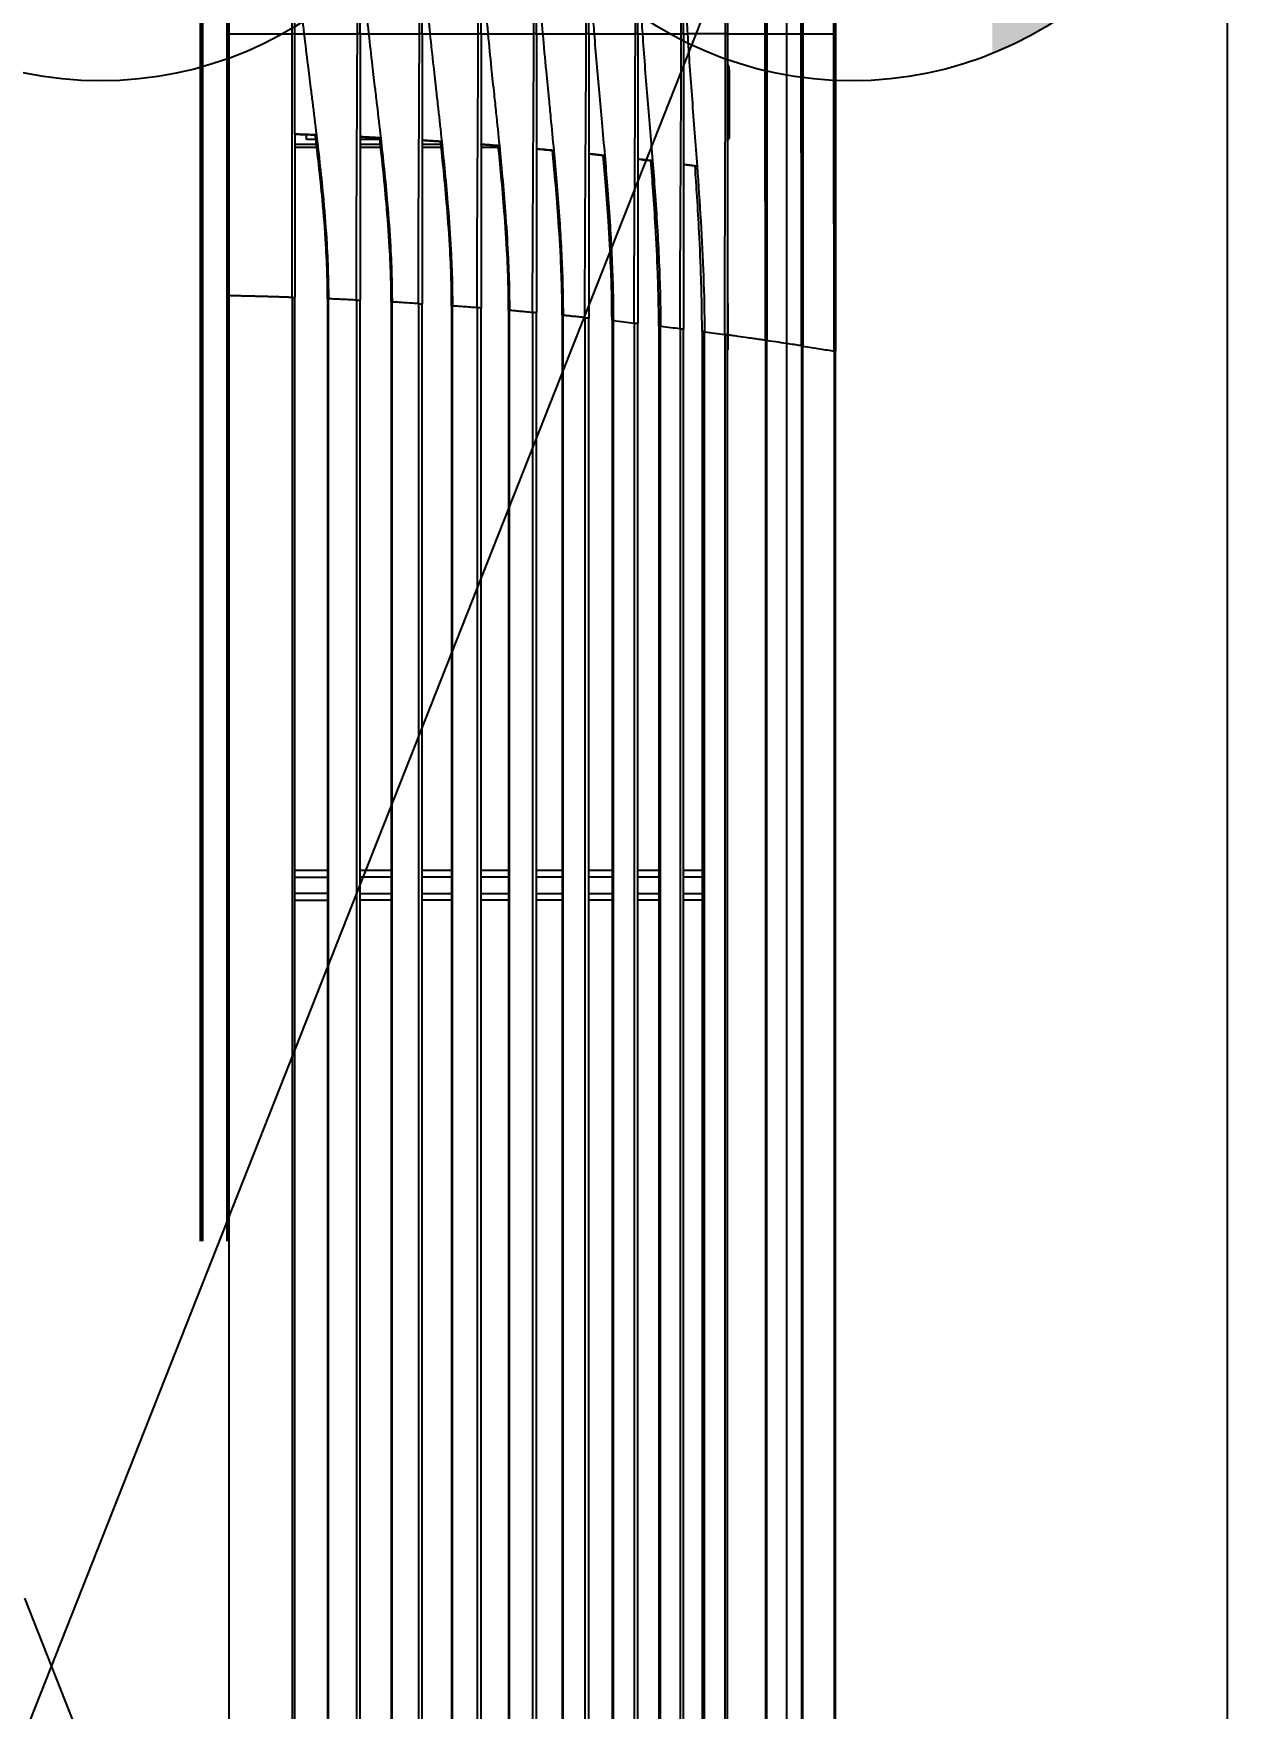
# Model space of a CAD drawing. Header units: millimetres. Extents: x 261942 to 379971, y 117646 to 213875.
# Drawn here: x 324183 to 324549, y 161418 to 161931 of the extents above; entities that cross this region are included whole.
import ezdxf

# ---------------------------------------------------------------- set-up
doc = ezdxf.new("R2010")
doc.units = ezdxf.units.MM
doc.header["$LTSCALE"] = 100
doc.linetypes.add('HIDDEN', pattern=[9.525, 6.35, -3.175])
for name, color, linetype in [('02-WAL', 2, 'Continuous'), ('06-LIGHT', 4, 'Continuous'), ('설비', 7, 'Continuous')]:
    doc.layers.add(name, color=color, linetype=linetype)
doc.styles.get("Standard").update_dxf_attribs({"font": 'romans.shx'})

# ---------------------------------------------------------------- blocks, each defined once
blk = doc.blocks.new('*U120')
at = {"color": 1, "linetype": 'HIDDEN'}
for p, q in [((39.94, 14.99), (1179.94, 464.99)), ((1179.94, 14.99), (39.94, 464.99))]:
    blk.add_line(p, q, dxfattribs=at)
at = {"color": 8}
for p, q in [((1029.52, 185.7), (190.37, 185.7)), ((1029, 166.3), (190.88, 166.3)), ((190.88, 165.5), (1029, 165.5)), ((844.44, 165.5), (844.44, 155.49)), ((846.44, 155.49), (846.44, 165.5)), ((851.44, 165.5), (851.44, 155.49)), ((853.44, 155.49), (853.44, 165.5)), ((1074.94, 158.79), (1074.94, 165.5)), ((1075.94, 165.5), (1075.94, 158.91)), ((1077.4, 158.9), (1077.4, 161.99)), ((1077.4, 161.99), (1078.87, 161.99)), ((1028.59, 155.49), (191.3, 155.49)), ((191.31, 155.23), (1028.58, 155.23)), ((1028.18, 146.67), (191.7, 146.67)), ((191.76, 145.5), (1028.12, 145.5)), ((844.44, 135.99), (844.44, 145.5)), ((846.44, 145.5), (846.44, 135.99)), ((851.44, 135.99), (851.44, 145.5)), ((853.44, 135.99), (853.44, 145.5)), ((1074.94, 139.23), (1074.94, 145.5)), ((1075.94, 145.5), (1075.94, 139.34)), ((1077.4, 139.5), (1077.4, 145.5)), ((1027.61, 135.99), (192.27, 135.99)), ((192.28, 135.75), (1027.6, 135.75)), ((1027.11, 127.69), (192.78, 127.69)), ((192.85, 126.5), (1027.03, 126.5)), ((844.44, 117.5), (844.44, 126.5)), ((846.44, 126.5), (846.44, 117.5)), ((851.44, 117.5), (851.44, 126.5)), ((853.44, 117.5), (853.44, 126.5)), ((1074.94, 120.69), (1074.94, 126.5)), ((1075.94, 126.5), (1075.94, 120.79)), ((1026.41, 117.5), (193.47, 117.5)), ((193.49, 117.26), (1026.4, 117.26)), ((1025.83, 109.71), (194.05, 109.71)), ((194.15, 108.5), (1025.73, 108.5)), ((844.44, 100.06), (844.44, 108.5)), ((846.44, 108.5), (846.44, 100.06)), ((851.44, 100.06), (851.44, 108.5)), ((853.44, 100.06), (853.44, 108.5)), ((1074.94, 102.99), (1074.94, 108.5)), ((1025.04, 100.06), (194.84, 100.06)), ((194.86, 99.81), (1025.02, 99.81)), ((1024.39, 92.71), (195.5, 92.71)), ((195.61, 91.5), (1024.28, 91.5)), ((844.44, 83.65), (844.44, 91.5)), ((846.44, 91.5), (846.44, 83.65)), ((851.44, 83.65), (851.44, 91.5)), ((853.44, 83.65), (853.44, 91.5)), ((1023.53, 83.65), (196.36, 83.65)), ((196.38, 83.38), (1023.5, 83.38)), ((1022.82, 76.7), (197.06, 76.7)), ((197.19, 75.5), (1022.7, 75.5)), ((844.44, 68.4), (844.44, 75.5)), ((846.44, 75.5), (846.44, 68.4)), ((851.44, 68.4), (851.44, 75.5)), ((853.44, 68.4), (853.44, 75.5)), ((1021.93, 68.4), (197.95, 68.4)), ((198, 67.99), (1021.89, 67.99)), ((1021.16, 61.62), (198.72, 61.62)), ((198.85, 60.5), (1021.03, 60.5)), ((844.44, 54.08), (844.44, 60.5)), ((846.44, 60.5), (846.44, 54.08)), ((851.44, 54.08), (851.44, 60.5)), ((853.44, 54.08), (853.44, 60.5)), ((1020.27, 54.08), (199.62, 54.08)), ((199.68, 53.54), (1020.2, 53.54)), ((1019.45, 47.55), (200.43, 47.55)), ((200.57, 46.5), (1019.32, 46.5)), ((844.44, 40.83), (844.44, 46.5)), ((846.44, 46.5), (846.44, 40.83)), ((851.44, 40.83), (851.44, 46.5)), ((853.44, 40.83), (853.44, 46.5)), ((1018.58, 40.83), (201.3, 40.83)), ((201.41, 40.04), (1018.47, 40.04)), ((1017.64, 33.88), (202.24, 33.88)), ((202.37, 33), (1017.52, 33)), ((1026.19, 32.95), (1012.93, 32.95)), ((1026.69, 32.95), (1026.19, 32.95)), ((1027.1, 32.95), (1026.69, 32.95)), ((1015.86, 21.42), (204.03, 21.42)), ((204.09, 21), (1015.79, 21)), ((1014.17, 10.38), (205.71, 10.38)), ((205.77, 10), (1014.11, 10)), ((1012.57, 0.4), (207.32, 0.4)), ((207.32, 0), (1012.57, 0))]:
    blk.add_line(p, q, dxfattribs=at)
at = {"color": 1, "linetype": 'HIDDEN'}
blk.add_lwpolyline([(1179.94, 464.99), (1179.94, 14.99), (39.94, 14.99), (39.94, 464.99)], close=True, dxfattribs=at)
at = {"color": 8}
for centre, ratio, start_param in [((1077.99, 32.65), 0.022602, 4.431318), ((1098.64, 32.65), 0.032103, 4.44044)]:
    blk.add_ellipse(centre, major_axis=(0, 0.3), ratio=ratio, start_param=start_param, end_param=6.283185, dxfattribs=at)
for points, knots in [([(739.94, 194.41), (740.61, 194.41), (741.27, 194.41), (744.61, 194.41), (747.27, 194.41), (760.61, 194.41), (771.27, 194.41), (824.61, 194.41), (867.27, 194.41), (914.74, 194.41), (919.53, 194.41), (939.96, 194.41), (955.6, 194.41), (979.05, 194.41), (986.86, 194.41), (1002.49, 194.41), (1010.31, 194.41), (1022.03, 194.42), (1025.94, 194.42), (1029.85, 194.41)], [0, 0, 0, 0, 0.006899, 0.006899, 0.034494, 0.034494, 0.144873, 0.144873, 0.58639, 0.58639, 0.636025, 0.636025, 0.797792, 0.797792, 0.878675, 0.878675, 0.959558, 0.959558, 1, 1, 1, 1]), ([(739.94, 194), (819.87, 194), (899.81, 194), (996.78, 194), (1013.81, 194), (1030.85, 194)], [0, 0, 0, 0, 0.824317, 0.824317, 1, 1, 1, 1]), ([(739.94, 193.94), (819.89, 193.94), (899.84, 193.94), (999.77, 193.94), (1019.76, 193.94), (1059.74, 193.94), (1079.73, 193.94), (1119.69, 193.94), (1139.67, 193.94), (1169.52, 193.94), (1179.45, 193.94), (1194.31, 193.94), (1199.26, 193.94), (1209.14, 193.94), (1214.08, 193.94), (1218.98, 193.94)], [0, 0, 0, 0, 0.5, 0.5, 0.625, 0.625, 0.75, 0.75, 0.875, 0.875, 0.9375, 0.9375, 0.96875, 0.96875, 1, 1, 1, 1]), ([(1218.94, 193.8), (1214.03, 193.8), (1209.09, 193.8), (1199.21, 193.8), (1194.26, 193.8), (1179.4, 193.8), (1169.47, 193.8), (1139.62, 193.8), (1119.64, 193.8), (1079.68, 193.8), (1059.7, 193.8), (1019.73, 193.8), (999.74, 193.8), (899.82, 193.8), (819.88, 193.8), (739.94, 193.8)], [0, 0, 0, 0, 0.03125, 0.03125, 0.0625, 0.0625, 0.125, 0.125, 0.25, 0.25, 0.375, 0.375, 0.5, 0.5, 1, 1, 1, 1]), ([(1029.85, 194.41), (1045.65, 194.41), (1061.45, 194.41), (1093.05, 194.41), (1108.85, 194.41), (1140.42, 194.41), (1156.18, 194.41), (1179.77, 194.41), (1187.62, 194.41), (1199.36, 194.41), (1203.27, 194.41), (1211.08, 194.41), (1214.98, 194.37), (1218.86, 194.4)], [0, 0, 0, 0, 0.25, 0.25, 0.5, 0.5, 0.75, 0.75, 0.875, 0.875, 0.9375, 0.9375, 1, 1, 1, 1]), ([(1218.39, 194), (1213.69, 194), (1208.95, 194), (1199.29, 194), (1194.34, 194), (1179.47, 194), (1169.54, 194), (1139.69, 194), (1119.71, 194), (1079.75, 194), (1059.76, 194), (1036.79, 194), (1033.82, 194), (1030.84, 194)], [0, 0, 0, 0, 0.076277, 0.076277, 0.155939, 0.155939, 0.315263, 0.315263, 0.633912, 0.633912, 0.952561, 0.952561, 1, 1, 1, 1]), ([(739.94, 186.26), (819.86, 186.26), (899.78, 186.26), (999.68, 186.26), (1019.66, 186.26), (1059.62, 186.26), (1079.6, 186.26), (1119.55, 186.26), (1139.51, 186.26), (1169.34, 186.26), (1179.27, 186.26), (1194.15, 186.26), (1199.1, 186.26), (1208.99, 186.26), (1213.93, 186.26), (1218.83, 186.26)], [0, 0, 0, 0, 0.5, 0.5, 0.625, 0.625, 0.75, 0.75, 0.875, 0.875, 0.9375, 0.9375, 0.96875, 0.96875, 1, 1, 1, 1]), ([(1218.79, 186.06), (1213.89, 186.06), (1208.95, 186.06), (1199.07, 186.06), (1194.11, 186.06), (1179.24, 186.06), (1169.31, 186.06), (1139.47, 186.06), (1119.52, 186.06), (1079.58, 186.06), (1059.6, 186.06), (1019.64, 186.06), (999.66, 186.06), (899.77, 186.06), (819.86, 186.06), (739.94, 186.06)], [0, 0, 0, 0, 0.03125, 0.03125, 0.0625, 0.0625, 0.125, 0.125, 0.25, 0.25, 0.375, 0.375, 0.5, 0.5, 1, 1, 1, 1]), ([(1039.64, 186.02), (1039.29, 186.02), (1038.93, 186.02), (1018.67, 186.02), (998.76, 186.02), (899.22, 186.02), (819.58, 186.02), (739.94, 186.02)], [0, 0, 0, 0, 0.003537, 0.003537, 0.20283, 0.20283, 1, 1, 1, 1]), ([(1109.74, 185.7), (1096.38, 185.7), (1083.01, 185.7), (1056.26, 185.7), (1042.89, 185.7), (1029.51, 185.7)], [0, 0, 0, 0, 0.5, 0.5, 1, 1, 1, 1]), ([(1029.52, 185.9), (1042.89, 185.9), (1056.26, 185.9), (1083.01, 185.9), (1096.38, 185.9), (1109.74, 185.9)], [0, 0, 0, 0, 0.5, 0.5, 1, 1, 1, 1]), ([(1217.05, 185.7), (1208.46, 185.7), (1199.79, 185.7), (1182.12, 185.7), (1173.1, 185.7), (1146, 185.7), (1127.88, 185.7), (1109.74, 185.7)], [0, 0, 0, 0, 0.243248, 0.243248, 0.495499, 0.495499, 1, 1, 1, 1]), ([(1029, 166.3), (1042.46, 166.3), (1055.92, 166.3), (1082.84, 166.3), (1096.29, 166.3), (1109.74, 166.3)], [0, 0, 0, 0, 0.5, 0.5, 1, 1, 1, 1]), ([(1109.74, 165.5), (1109.74, 165.52), (1109.74, 165.55), (1109.74, 165.77), (1109.74, 166.03), (1109.74, 166.21), (1109.74, 166.3)], [0, 0, 0, 0, 0.300546, 0.567506, 0.800705, 1, 1, 1, 1]), ([(1109.74, 166.3), (1127.91, 166.29), (1146.06, 166.29), (1173.2, 166.29), (1182.24, 166.29), (1200.27, 166.29), (1209.27, 166.29), (1218.19, 166.29)], [0, 0, 0, 0, 0.5, 0.5, 0.75, 0.75, 1, 1, 1, 1]), ([(1149.02, 165.5), (1146.76, 165.46), (1142.36, 165.39), (1135.95, 165.08), (1129.94, 164.68), (1124.33, 164.22), (1119.11, 163.73), (1114.29, 163.22), (1111.22, 162.88), (1109.74, 162.71)], [0, 0, 0, 0, 0.17272, 0.33551, 0.488347, 0.631221, 0.764126, 0.88705, 1, 1, 1, 1]), ([(1028.59, 155.49), (1030.82, 155.51), (1036.41, 155.55), (1046.5, 156.02), (1057.97, 156.92), (1069.09, 158.08), (1075.74, 158.88), (1078.78, 159.24)], [0, 0, 0, 0, 0.13271, 0.332981, 0.600797, 0.817687, 1, 1, 1, 1]), ([(1109.74, 162.71), (1106.56, 162.33), (1101.06, 161.68), (1094.09, 160.8), (1086.94, 159.89), (1082.12, 159.31), (1078.77, 158.9)], [0, 0, 0, 0, 0.307575, 0.532584, 0.675031, 1, 1, 1, 1]), ([(1078.77, 159.15), (1078.77, 159.19), (1078.78, 159.22), (1078.78, 159.24), (1078.78, 159.24), (1078.78, 159.24)], [0, 0, 0, 0, 0.64921, 0.64921, 1, 1, 1, 1]), ([(1109.74, 162.71), (1109.74, 161.41), (1109.74, 158.77), (1109.74, 154.73), (1109.74, 150.58), (1109.74, 147.77), (1109.74, 146.36)], [0, 0, 0, 0, 0.241954, 0.489631, 0.742508, 1, 1, 1, 1]), ([(1028.18, 146.67), (1028.22, 147.33), (1028.28, 148.65), (1028.37, 150.49), (1028.44, 152.22), (1028.52, 153.82), (1028.56, 154.76), (1028.58, 155.23)], [0, 0, 0, 0, 0.202006, 0.403007, 0.603004, 0.802001, 1, 1, 1, 1]), ([(1078.77, 158.9), (1075.6, 158.53), (1068.95, 157.75), (1057.84, 156.63), (1046.52, 155.76), (1036.44, 155.31), (1030.82, 155.25), (1028.58, 155.23)], [0, 0, 0, 0, 0.189956, 0.399239, 0.666018, 0.866282, 1, 1, 1, 1]), ([(1028.18, 146.67), (1028.18, 146.54), (1028.16, 146.27), (1028.14, 145.87), (1028.13, 145.56), (1028.13, 145.52), (1028.12, 145.5)], [0, 0, 0, 0, 0.249872, 0.499843, 0.749966, 1, 1, 1, 1]), ([(1028.18, 146.67), (1041.78, 146.67), (1055.37, 146.6), (1082.56, 146.47), (1096.16, 146.4), (1109.74, 146.36)], [0, 0, 0, 0, 0.5, 0.5, 1, 1, 1, 1]), ([(1109.74, 145.5), (1109.74, 145.52), (1109.74, 145.56), (1109.74, 145.8), (1109.74, 146.08), (1109.74, 146.27), (1109.74, 146.36)], [0, 0, 0, 0, 0.299602, 0.566259, 0.799779, 1, 1, 1, 1]), ([(1109.74, 145.5), (1110.91, 145.5), (1123.76, 145.5), (1136.59, 145.5), (1148.25, 145.5)], [0, 0, 0, 0, 0.090794, 1, 1, 1, 1]), ([(1148.24, 145.5), (1146.05, 145.46), (1141.77, 145.39), (1135.54, 145.11), (1129.67, 144.75), (1124.16, 144.33), (1119.03, 143.87), (1114.26, 143.41), (1111.21, 143.08), (1109.74, 142.93)], [0, 0, 0, 0, 0.171143, 0.332878, 0.485187, 0.628059, 0.76149, 0.885469, 1, 1, 1, 1]), ([(1077.87, 139.22), (1074.71, 138.87), (1068.05, 138.13), (1056.99, 137.08), (1045.71, 136.26), (1035.62, 135.82), (1029.92, 135.77), (1027.6, 135.75)], [0, 0, 0, 0, 0.189159, 0.399253, 0.661583, 0.861842, 1, 1, 1, 1]), ([(1027.61, 135.99), (1029.87, 136.01), (1035.49, 136.05), (1045.59, 136.5), (1057.06, 137.36), (1068.19, 138.46), (1074.85, 139.21), (1077.88, 139.56)], [0, 0, 0, 0, 0.13403, 0.334286, 0.600753, 0.818086, 1, 1, 1, 1]), ([(1077.87, 139.3), (1077.87, 139.28), (1077.87, 139.26), (1077.87, 139.24), (1077.87, 139.23), (1077.86, 139.22)], [0, 0, 0, 0, 0.669286, 0.669286, 1, 1, 1, 1]), ([(1109.74, 142.93), (1106.51, 142.56), (1100.84, 141.93), (1093.58, 141.06), (1086.2, 140.18), (1081.23, 139.61), (1077.87, 139.22)], [0, 0, 0, 0, 0.304279, 0.532125, 0.683541, 1, 1, 1, 1]), ([(1109.74, 142.93), (1109.74, 141.69), (1109.74, 139.19), (1109.74, 135.35), (1109.74, 131.39), (1109.74, 128.71), (1109.74, 127.36)], [0, 0, 0, 0, 0.240964, 0.488232, 0.741399, 1, 1, 1, 1]), ([(1027.11, 127.69), (1027.16, 128.47), (1027.26, 130.02), (1027.39, 132.14), (1027.5, 134.08), (1027.57, 135.19), (1027.6, 135.75)], [0, 0, 0, 0, 0.254452, 0.505932, 0.754446, 1, 1, 1, 1]), ([(1027.11, 127.69), (1027.1, 127.56), (1027.08, 127.29), (1027.06, 126.88), (1027.04, 126.56), (1027.03, 126.52), (1027.03, 126.5)], [0, 0, 0, 0, 0.25027, 0.500033, 0.750107, 1, 1, 1, 1]), ([(1027.11, 127.69), (1040.88, 127.69), (1054.66, 127.62), (1082.21, 127.47), (1095.98, 127.4), (1109.74, 127.36)], [0, 0, 0, 0, 0.5, 0.5, 1, 1, 1, 1]), ([(1109.74, 124.16), (1106.41, 123.81), (1100.54, 123.2), (1092.91, 122.33), (1085.24, 121.47), (1080.11, 120.91), (1076.75, 120.54)], [0, 0, 0, 0, 0.302296, 0.533525, 0.693692, 1, 1, 1, 1]), ([(1109.74, 126.5), (1109.74, 126.52), (1109.74, 126.55), (1109.74, 126.8), (1109.74, 127.08), (1109.74, 127.27), (1109.74, 127.36)], [0, 0, 0, 0, 0.29963, 0.566296, 0.799804, 1, 1, 1, 1]), ([(1109.74, 126.5), (1110.57, 126.5), (1119.99, 126.5), (1129.41, 126.5), (1138, 126.5)], [0, 0, 0, 0, 0.087433, 1, 1, 1, 1]), ([(1147.24, 126.5), (1145.13, 126.47), (1141, 126.4), (1134.98, 126.15), (1129.28, 125.82), (1123.92, 125.44), (1118.9, 125.03), (1114.21, 124.6), (1111.19, 124.3), (1109.74, 124.16)], [0, 0, 0, 0, 0.169313, 0.329825, 0.481522, 0.624391, 0.758433, 0.883635, 1, 1, 1, 1]), ([(1109.74, 124.16), (1109.74, 122.99), (1109.74, 120.61), (1109.74, 116.96), (1109.74, 113.19), (1109.74, 110.64), (1109.74, 109.35)], [0, 0, 0, 0, 0.240494, 0.487542, 0.740817, 1, 1, 1, 1]), ([(1076.75, 120.54), (1073.6, 120.22), (1066.92, 119.52), (1055.91, 118.53), (1044.67, 117.75), (1034.56, 117.33), (1028.79, 117.28), (1026.4, 117.26)], [0, 0, 0, 0, 0.188349, 0.39928, 0.657536, 0.857785, 1, 1, 1, 1]), ([(1026.41, 117.5), (1028.69, 117.52), (1034.35, 117.56), (1044.46, 117.98), (1055.93, 118.8), (1067.06, 119.84), (1073.73, 120.55), (1076.77, 120.88)], [0, 0, 0, 0, 0.135331, 0.33557, 0.600704, 0.818478, 1, 1, 1, 1]), ([(1076.75, 120.63), (1076.75, 120.63), (1076.75, 120.63), (1076.75, 120.61), (1076.75, 120.59), (1076.75, 120.56), (1076.74, 120.55), (1076.74, 120.54)], [0, 0, 0, 0, 0.005018, 0.005018, 0.681643, 0.681643, 1, 1, 1, 1]), ([(1025.83, 109.71), (1025.89, 110.44), (1026, 111.9), (1026.15, 113.88), (1026.28, 115.7), (1026.36, 116.74), (1026.4, 117.26)], [0, 0, 0, 0, 0.255434, 0.50724, 0.755426, 1, 1, 1, 1]), ([(1025.74, 108.58), (1025.74, 108.55), (1025.74, 108.51), (1025.73, 108.5), (1025.73, 108.5)], [0, 0, 0, 0, 0.504346, 1, 1, 1, 1]), ([(1025.74, 108.58), (1025.74, 108.63), (1025.75, 108.75), (1025.78, 109.05), (1025.8, 109.4), (1025.82, 109.61), (1025.83, 109.71)], [0, 0, 0, 0, 0.229284, 0.499865, 0.74993, 1, 1, 1, 1]), ([(1025.83, 109.71), (1039.82, 109.71), (1053.81, 109.64), (1081.78, 109.48), (1095.77, 109.4), (1109.74, 109.35)], [0, 0, 0, 0, 0.5, 0.5, 1, 1, 1, 1]), ([(1109.74, 108.5), (1109.74, 108.52), (1109.74, 108.55), (1109.75, 108.8), (1109.74, 109.07), (1109.74, 109.26), (1109.74, 109.35)], [0, 0, 0, 0, 0.299748, 0.56645, 0.799918, 1, 1, 1, 1]), ([(1109.74, 108.5), (1110.16, 108.5), (1122.28, 108.5), (1134.39, 108.5), (1146.06, 108.5)], [0, 0, 0, 0, 0.034541, 1, 1, 1, 1]), ([(1146.06, 108.5), (1143.7, 108.46), (1139.11, 108.39), (1132.44, 108.1), (1126.17, 107.74), (1120.33, 107.32), (1114.89, 106.87), (1111.41, 106.55), (1109.74, 106.4)], [0, 0, 0, 0, 0.195017, 0.378715, 0.551069, 0.712073, 0.86172, 1, 1, 1, 1]), ([(1075.45, 102.89), (1072.3, 102.58), (1065.6, 101.93), (1054.6, 101), (1043.36, 100.28), (1033.24, 99.88), (1027.44, 99.83), (1025.02, 99.81)], [0, 0, 0, 0, 0.188051, 0.399296, 0.65597, 0.856213, 1, 1, 1, 1]), ([(1025.04, 100.06), (1027.34, 100.07), (1033.02, 100.11), (1043.14, 100.51), (1054.61, 101.27), (1065.74, 102.25), (1072.43, 102.92), (1075.47, 103.22)], [0, 0, 0, 0, 0.136383, 0.336606, 0.600654, 0.818617, 1, 1, 1, 1]), ([(1109.74, 106.4), (1106.23, 106.06), (1100.03, 105.46), (1091.98, 104.61), (1084.06, 103.77), (1078.82, 103.23), (1075.45, 102.89)], [0, 0, 0, 0, 0.306857, 0.541766, 0.704737, 1, 1, 1, 1]), ([(1109.74, 106.4), (1109.74, 105.29), (1109.74, 103.04), (1109.74, 99.57), (1109.74, 95.99), (1109.74, 93.56), (1109.74, 92.32)], [0, 0, 0, 0, 0.239553, 0.486232, 0.739794, 1, 1, 1, 1]), ([(1024.39, 92.71), (1024.45, 93.4), (1024.58, 94.78), (1024.74, 96.64), (1024.89, 98.35), (1024.98, 99.33), (1025.02, 99.81)], [0, 0, 0, 0, 0.256936, 0.509241, 0.756926, 1, 1, 1, 1]), ([(1024.28, 91.53), (1024.28, 91.57), (1024.29, 91.66), (1024.32, 91.98), (1024.36, 92.37), (1024.38, 92.6), (1024.39, 92.71)], [0, 0, 0, 0, 0.232687, 0.500098, 0.749869, 1, 1, 1, 1]), ([(1024.39, 92.71), (1038.62, 92.71), (1052.85, 92.63), (1081.3, 92.46), (1095.53, 92.38), (1109.74, 92.32)], [0, 0, 0, 0, 0.5, 0.5, 1, 1, 1, 1]), ([(1109.74, 89.64), (1105.92, 89.3), (1099.25, 88.7), (1090.72, 87.85), (1082.63, 87.05), (1077.38, 86.56), (1074, 86.24)], [0, 0, 0, 0, 0.3207, 0.559402, 0.716115, 1, 1, 1, 1]), ([(1109.74, 91.5), (1109.71, 91.5), (1105.13, 91.5), (1100.54, 91.5), (1095.99, 91.5)], [0, 0, 0, 0, 0.007482, 1, 1, 1, 1]), ([(1109.74, 91.5), (1109.74, 91.52), (1109.74, 91.55), (1109.75, 91.79), (1109.74, 92.05), (1109.74, 92.24), (1109.74, 92.32)], [0, 0, 0, 0, 0.300147, 0.566978, 0.80031, 1, 1, 1, 1]), ([(1144.72, 91.5), (1142.46, 91.47), (1138.07, 91.4), (1131.66, 91.14), (1125.63, 90.82), (1119.99, 90.45), (1114.74, 90.06), (1111.37, 89.78), (1109.74, 89.64)], [0, 0, 0, 0, 0.194008, 0.377097, 0.549248, 0.710453, 0.860707, 1, 1, 1, 1]), ([(1109.74, 89.64), (1109.74, 88.59), (1109.74, 86.44), (1109.74, 83.15), (1109.74, 79.76), (1109.74, 77.45), (1109.74, 76.29)], [0, 0, 0, 0, 0.239379, 0.485924, 0.739506, 1, 1, 1, 1]), ([(1022.82, 76.7), (1022.89, 77.35), (1023.02, 78.62), (1023.2, 80.36), (1023.36, 81.97), (1023.45, 82.91), (1023.5, 83.38)], [0, 0, 0, 0, 0.257522, 0.510022, 0.757511, 1, 1, 1, 1]), ([(1074, 86.24), (1070.83, 85.95), (1064.13, 85.34), (1051.28, 84.35), (1037.62, 83.55), (1027.48, 83.43), (1023.5, 83.38)], [0, 0, 0, 0, 0.188964, 0.399297, 0.764245, 1, 1, 1, 1]), ([(1023.53, 83.65), (1025.51, 83.66), (1030.88, 83.69), (1041.01, 84.04), (1052.81, 84.76), (1064.28, 85.69), (1070.98, 86.31), (1074.03, 86.59)], [0, 0, 0, 0, 0.1176, 0.317809, 0.600614, 0.818158, 1, 1, 1, 1]), ([(1022.82, 76.7), (1022.81, 76.63), (1022.81, 76.54), (1022.79, 76.36), (1022.78, 76.27), (1022.76, 76.09), (1022.75, 76), (1022.73, 75.84), (1022.73, 75.77), (1022.71, 75.65), (1022.71, 75.6), (1022.7, 75.53), (1022.7, 75.51), (1022.7, 75.5), (1022.7, 75.5), (1022.7, 75.5)], [0, 0, 0, 0, 0.161779, 0.161779, 0.323539, 0.323539, 0.485543, 0.485543, 0.647325, 0.647325, 0.808403, 0.808403, 0.968605, 0.968605, 1, 1, 1, 1]), ([(1022.82, 76.7), (1037.31, 76.7), (1051.8, 76.61), (1080.78, 76.43), (1095.27, 76.34), (1109.74, 76.29)], [0, 0, 0, 0, 0.5, 0.5, 1, 1, 1, 1]), ([(1109.74, 73.89), (1106.73, 73.64), (1100.7, 73.16), (1091.66, 72.35), (1082.25, 71.48), (1075.85, 70.92), (1072.46, 70.63)], [0, 0, 0, 0, 0.242425, 0.484831, 0.727208, 1, 1, 1, 1]), ([(1072.59, 71.94), (1072.57, 71.69), (1072.54, 71.43), (1072.51, 71.09), (1072.5, 71.01), (1072.49, 70.92)], [0, 0, 0, 0, 0.751683, 0.751683, 1, 1, 1, 1]), ([(1109.74, 75.5), (1109.21, 75.5), (1097.89, 75.5), (1086.56, 75.5), (1075.76, 75.5)], [0, 0, 0, 0, 0.046692, 1, 1, 1, 1]), ([(1109.74, 75.5), (1109.74, 75.52), (1109.74, 75.55), (1109.74, 75.77), (1109.74, 76.03), (1109.74, 76.21), (1109.74, 76.29)], [0, 0, 0, 0, 0.300577, 0.567547, 0.800734, 1, 1, 1, 1]), ([(1143.27, 75.5), (1141.04, 75.47), (1136.57, 75.4), (1129.86, 75.15), (1123.15, 74.81), (1116.45, 74.39), (1111.98, 74.05), (1109.74, 73.89)], [0, 0, 0, 0, 0.199981, 0.399984, 0.599994, 0.800004, 1, 1, 1, 1]), ([(1109.74, 73.89), (1109.74, 72.88), (1109.74, 70.84), (1109.74, 67.72), (1109.74, 64.51), (1109.74, 62.34), (1109.74, 61.24)], [0, 0, 0, 0, 0.239058, 0.485395, 0.739057, 1, 1, 1, 1]), ([(1021.89, 67.99), (1021.77, 66.95), (1021.54, 64.92), (1021.29, 62.67), (1021.16, 61.62)], [0, 0, 0, 0, 0.543894, 1, 1, 1, 1]), ([(1072.46, 70.63), (1069.39, 70.37), (1062.68, 69.81), (1049.21, 68.85), (1035.42, 68.14), (1025.27, 68.03), (1021.89, 67.99)], [0, 0, 0, 0, 0.182416, 0.399176, 0.799872, 1, 1, 1, 1]), ([(1021.93, 68.4), (1023.93, 68.41), (1029.32, 68.44), (1039.46, 68.75), (1051.22, 69.4), (1062.69, 70.24), (1069.41, 70.8), (1072.5, 71.06)], [0, 0, 0, 0, 0.118576, 0.318747, 0.600562, 0.816171, 1, 1, 1, 1]), ([(1072.46, 70.63), (1072.47, 70.7), (1072.48, 70.77), (1072.49, 70.89), (1072.49, 70.94), (1072.5, 71.02), (1072.5, 71.04), (1072.5, 71.06), (1072.5, 71.06), (1072.5, 71.06)], [0, 0, 0, 0, 0.292408, 0.292408, 0.584321, 0.584321, 0.875326, 0.875326, 1, 1, 1, 1]), ([(1021.16, 61.62), (1021.15, 61.49), (1021.12, 61.23), (1021.07, 60.85), (1021.04, 60.56), (1021.03, 60.52), (1021.03, 60.5)], [0, 0, 0, 0, 0.250041, 0.500223, 0.740572, 1, 1, 1, 1]), ([(1021.16, 61.62), (1035.93, 61.62), (1050.7, 61.53), (1080.23, 61.35), (1094.99, 61.28), (1109.74, 61.24)], [0, 0, 0, 0, 0.5, 0.5, 1, 1, 1, 1]), ([(1020.27, 54.08), (1022.27, 54.09), (1027.66, 54.11), (1037.81, 54.39), (1049.56, 54.98), (1061.05, 55.74), (1067.78, 56.25), (1070.9, 56.49)], [0, 0, 0, 0, 0.118512, 0.318665, 0.600501, 0.814856, 1, 1, 1, 1]), ([(1109.74, 59.1), (1106.55, 58.87), (1100.16, 58.41), (1090.59, 57.62), (1080.82, 56.79), (1074.24, 56.26), (1070.85, 55.99)], [0, 0, 0, 0, 0.246108, 0.492163, 0.738161, 1, 1, 1, 1]), ([(1070.85, 55.99), (1070.85, 56.07), (1070.86, 56.14), (1070.88, 56.27), (1070.88, 56.32), (1070.89, 56.41), (1070.9, 56.45), (1070.9, 56.47), (1070.9, 56.48), (1070.9, 56.48), (1070.9, 56.49), (1070.9, 56.49)], [0, 0, 0, 0, 0.27156, 0.27156, 0.542657, 0.542657, 0.808337, 0.808337, 0.89096, 0.89096, 1, 1, 1, 1]), ([(1109.74, 60.5), (1108.69, 60.5), (1095.9, 60.5), (1083.11, 60.5), (1071.36, 60.5)], [0, 0, 0, 0, 0.082118, 1, 1, 1, 1]), ([(1109.74, 60.5), (1109.74, 60.52), (1109.74, 60.55), (1109.74, 60.75), (1109.74, 60.99), (1109.74, 61.16), (1109.74, 61.24)], [0, 0, 0, 0, 0.30306, 0.57086, 0.803221, 1, 1, 1, 1]), ([(1141.74, 60.5), (1139.08, 60.46), (1133.75, 60.37), (1125.74, 60.06), (1117.74, 59.64), (1112.41, 59.28), (1109.74, 59.1)], [0, 0, 0, 0, 0.249988, 0.499982, 0.750002, 1, 1, 1, 1]), ([(1109.74, 59.1), (1109.74, 58.16), (1109.74, 56.25), (1109.74, 53.31), (1109.74, 50.27), (1109.74, 48.23), (1109.74, 47.19)], [0, 0, 0, 0, 0.236505, 0.481944, 0.736426, 1, 1, 1, 1]), ([(1020.2, 53.54), (1020.08, 52.55), (1019.84, 50.6), (1019.58, 48.53), (1019.45, 47.55)], [0, 0, 0, 0, 0.533649, 1, 1, 1, 1]), ([(1070.85, 55.99), (1067.72, 55.75), (1061, 55.23), (1047.17, 54.32), (1033.4, 53.67), (1023.24, 53.57), (1020.2, 53.54)], [0, 0, 0, 0, 0.185218, 0.399154, 0.820192, 1, 1, 1, 1]), ([(1020.27, 54.08), (1020.26, 54.06), (1020.26, 54.01), (1020.22, 53.71), (1020.2, 53.54)], [0, 0, 0, 0, 0.461975, 1, 1, 1, 1]), ([(1019.45, 47.55), (1019.44, 47.42), (1019.41, 47.17), (1019.36, 46.82), (1019.32, 46.56), (1019.32, 46.52), (1019.32, 46.5)], [0, 0, 0, 0, 0.250245, 0.500503, 0.740965, 1, 1, 1, 1]), ([(1019.45, 47.55), (1034.5, 47.55), (1049.56, 47.45), (1079.66, 47.28), (1094.7, 47.22), (1109.74, 47.19)], [0, 0, 0, 0, 0.5, 0.5, 1, 1, 1, 1]), ([(1109.74, 46.5), (1108.15, 46.5), (1103.75, 46.5), (1099.35, 46.5), (1096.54, 46.5)], [0, 0, 0, 0, 0.360849, 1, 1, 1, 1]), ([(1109.74, 46.5), (1109.74, 46.53), (1109.74, 46.57), (1109.74, 46.87), (1109.74, 47.09), (1109.74, 47.19)], [0, 0, 0, 0, 0.395956, 0.72951, 1, 1, 1, 1]), ([(1140.16, 46.5), (1137.69, 46.46), (1132.7, 46.39), (1125.15, 46.12), (1117.48, 45.77), (1112.33, 45.46), (1109.74, 45.31)], [0, 0, 0, 0, 0.244293, 0.492387, 0.744298, 1, 1, 1, 1]), ([(1069.19, 42.36), (1063.57, 41.97), (1052.31, 41.19), (1035.41, 40.31), (1024.12, 40.13), (1018.47, 40.04)], [0, 0, 0, 0, 0.333291, 0.666637, 1, 1, 1, 1]), ([(1018.58, 40.83), (1020.56, 40.84), (1025.92, 40.86), (1036.07, 41.11), (1047.84, 41.62), (1059.37, 42.3), (1066.12, 42.75), (1069.27, 42.96)], [0, 0, 0, 0, 0.116851, 0.316976, 0.600411, 0.813247, 1, 1, 1, 1]), ([(1109.74, 45.3), (1106.43, 45.09), (1099.74, 44.65), (1089.62, 43.9), (1079.42, 43.12), (1072.59, 42.61), (1069.19, 42.36)], [0, 0, 0, 0, 0.245079, 0.494613, 0.748597, 1, 1, 1, 1]), ([(1069.27, 42.96), (1069.27, 42.96), (1069.27, 42.95), (1069.26, 42.9), (1069.26, 42.86), (1069.24, 42.76), (1069.24, 42.7), (1069.22, 42.57), (1069.21, 42.5), (1069.2, 42.4), (1069.2, 42.38), (1069.19, 42.36)], [0, 0, 0, 0, 0.231752, 0.231752, 0.464199, 0.464199, 0.698225, 0.698225, 0.936242, 0.936242, 1, 1, 1, 1]), ([(1109.74, 33.63), (1109.74, 34.67), (1109.74, 36.7), (1109.74, 39.71), (1109.74, 42.56), (1109.74, 44.41), (1109.74, 45.3)], [0, 0, 0, 0, 0.271735, 0.528869, 0.771564, 1, 1, 1, 1]), ([(1018.47, 40.04), (1018.5, 40.2), (1018.53, 40.5), (1018.57, 40.78), (1018.58, 40.81), (1018.58, 40.83)], [0, 0, 0, 0, 0.365763, 0.698949, 1, 1, 1, 1]), ([(1015.86, 21.42), (1015.93, 21.93), (1016.09, 23.02), (1016.36, 24.82), (1016.69, 27.12), (1017.02, 29.43), (1017.31, 31.5), (1017.45, 32.55), (1017.52, 33)], [0, 0, 0, 0, 0.14309, 0.303741, 0.481951, 0.74031, 0.886713, 1, 1, 1, 1]), ([(1017.52, 33), (1017.52, 33.02), (1017.53, 33.05), (1017.57, 33.36), (1017.61, 33.7), (1017.64, 33.88)], [0, 0, 0, 0, 0.261782, 0.59531, 1, 1, 1, 1]), ([(1017.64, 33.88), (1032.99, 33.88), (1048.35, 33.8), (1079.05, 33.69), (1094.4, 33.65), (1109.74, 33.63)], [0, 0, 0, 0, 0.5, 0.5, 1, 1, 1, 1]), ([(1078, 32.57), (1077.95, 32.57), (1077.89, 32.57), (1077.74, 32.6), (1077.64, 32.64), (1077.46, 32.74), (1077.38, 32.81), (1077.28, 32.92), (1077.26, 32.96), (1077.24, 32.99)], [0, 0, 0, 0, 0.170559, 0.170559, 0.505418, 0.505418, 0.853274, 0.853274, 1, 1, 1, 1]), ([(1098.65, 32.57), (1098.45, 32.57), (1098.25, 32.57), (1097.25, 32.57), (1096.45, 32.57), (1092.46, 32.57), (1089.26, 32.57), (1083.37, 32.57), (1080.69, 32.57), (1078, 32.57)], [0, 0, 0, 0, 0.029041, 0.029041, 0.145204, 0.145204, 0.60986, 0.60986, 1, 1, 1, 1]), ([(1100.21, 32.96), (1100.05, 32.88), (1099.88, 32.8), (1099.37, 32.63), (1099.01, 32.57), (1098.65, 32.57)], [0, 0, 0, 0, 0.337448, 0.337448, 1, 1, 1, 1]), ([(1109.74, 33), (1109.74, 33.02), (1109.74, 33.06), (1109.74, 33.33), (1109.74, 33.53), (1109.74, 33.63)], [0, 0, 0, 0, 0.396581, 0.730118, 1, 1, 1, 1]), ([(1014.17, 10.38), (1014.26, 10.95), (1014.47, 12.25), (1014.83, 14.59), (1015.28, 17.56), (1015.61, 19.79), (1015.79, 21)], [0, 0, 0, 0, 0.176314, 0.401773, 0.676347, 1, 1, 1, 1]), ([(1015.86, 21.42), (1015.84, 21.3), (1015.8, 21.07), (1015.8, 21.02), (1015.79, 21)], [0, 0, 0, 0, 0.500538, 1, 1, 1, 1]), ([(1109.74, 21), (1109.03, 21), (1108.32, 21), (1097.21, 21), (1086.8, 21), (1066.22, 21), (1056.05, 21), (1035.85, 21), (1025.82, 21), (1015.79, 21)], [0, 0, 0, 0, 0.022631, 0.022631, 0.354983, 0.354983, 0.679805, 0.679805, 1, 1, 1, 1]), ([(1015.86, 21.42), (1025.87, 21.42), (1035.88, 21.43), (1056.06, 21.45), (1066.23, 21.47), (1086.82, 21.5), (1097.23, 21.52), (1108.34, 21.54), (1109.04, 21.54), (1109.74, 21.54)], [0, 0, 0, 0, 0.319811, 0.319811, 0.644923, 0.644923, 0.97758, 0.97758, 1, 1, 1, 1]), ([(1109.74, 21.54), (1118.83, 21.55), (1127.91, 21.57), (1137, 21.57), (1137, 21.57), (1137, 21.57)], [0, 0, 0, 0, 0.999998, 0.999998, 1, 1, 1, 1]), ([(1109.74, 21), (1109.74, 19.92), (1109.74, 17.93), (1109.74, 15.28), (1109.74, 13.2), (1109.74, 11.66), (1109.74, 10.83), (1109.74, 10.49)], [0, 0, 0, 0, 0.301042, 0.551788, 0.751881, 0.901269, 1, 1, 1, 1]), ([(1014.17, 10.38), (1017.88, 10.38), (1021.6, 10.38), (1041.8, 10.39), (1058.3, 10.41), (1083.04, 10.45), (1091.29, 10.46), (1102.93, 10.48), (1106.34, 10.49), (1109.74, 10.49)], [0, 0, 0, 0, 0.116518, 0.116518, 0.634308, 0.634308, 0.893201, 0.893201, 1, 1, 1, 1]), ([(1109.74, 10.49), (1118.31, 10.51), (1126.87, 10.52), (1135.44, 10.53), (1135.44, 10.53), (1135.44, 10.53)], [0, 0, 0, 0, 0.999998, 0.999998, 1, 1, 1, 1]), ([(1014.11, 10), (1013.83, 8.19), (1013.29, 4.8), (1012.79, 1.75), (1012.57, 0.4)], [0, 0, 0, 0, 0.523797, 1, 1, 1, 1]), ([(1109.74, 10), (1106.33, 10), (1102.93, 10), (1091.28, 10), (1083.03, 10), (1058.29, 10), (1041.8, 10), (1021.58, 10), (1017.84, 10), (1014.11, 10)], [0, 0, 0, 0, 0.106844, 0.106844, 0.365542, 0.365542, 0.882945, 0.882945, 1, 1, 1, 1]), ([(1109.74, 10), (1109.74, 9.44), (1109.74, 8.32), (1109.74, 6.68), (1109.74, 4.87), (1109.74, 2.8), (1109.74, 1.31), (1109.74, 0.51)], [0, 0, 0, 0, 0.16608, 0.332476, 0.499267, 0.733907, 1, 1, 1, 1]), ([(1012.57, 0.4), (1021.04, 0.4), (1029.52, 0.41), (1054.01, 0.43), (1070.02, 0.46), (1093.93, 0.5), (1101.84, 0.51), (1109.74, 0.51)], [0, 0, 0, 0, 0.261714, 0.261714, 0.756054, 0.756054, 1, 1, 1, 1]), ([(1109.74, 0), (1101.83, 0), (1093.93, 0), (1070.02, 0), (1054.01, 0), (1029.52, 0), (1021.04, 0), (1012.57, 0)], [0, 0, 0, 0, 0.243953, 0.243953, 0.738293, 0.738293, 1, 1, 1, 1]), ([(1109.74, 0.51), (1117.81, 0.52), (1125.88, 0.52), (1133.95, 0.52), (1133.95, 0.52), (1133.95, 0.52)], [0, 0, 0, 0, 0.999998, 0.999998, 1, 1, 1, 1])]:
    blk.add_open_spline(points, degree=3, knots=knots, dxfattribs=at)
for points, degree in [([(1029.85, 193.71), (1029.85, 193.89), (1029.85, 194.15), (1029.85, 194.41)], 3), ([(1029, 166.3), (1029.33, 176), (1029.52, 185.7)], 2), ([(1029.52, 185.7), (1029.52, 185.8), (1029.52, 185.9), (1029.52, 185.9)], 3), ([(1109.74, 185.7), (1109.75, 185.8), (1109.74, 185.9), (1109.74, 185.9)], 3), ([(1109.74, 185.7), (1109.74, 179.23), (1109.74, 172.76), (1109.74, 166.3)], 3), ([(1029, 166.3), (1029, 165.88), (1029, 165.5), (1029, 165.5)], 3), ([(1079, 165.5), (1062.34, 165.5), (1045.67, 165.5), (1029, 165.5)], 3), ([(1079, 165.5), (1078.92, 163.35), (1078.84, 161.2), (1078.77, 159.05)], 3), ([(1078.77, 158.9), (1079, 165.5)], 1), ([(1079, 165.5), (1089.25, 165.5), (1099.5, 165.5), (1109.74, 165.5)], 3), ([(1109.74, 165.5), (1119.03, 165.5), (1128.31, 165.5), (1137.58, 165.5)], 3), ([(1109.74, 165.5), (1109.74, 164.56), (1109.74, 163.62), (1109.74, 162.7)], 3), ([(1078.77, 159.15), (1078.77, 158.9)], 1), ([(1028.58, 155.23), (1028.58, 155.4), (1028.58, 155.49), (1028.59, 155.49)], 3), ([(1039.3, 155.68), (1037.45, 155.61), (1035.6, 155.55), (1033.75, 155.52)], 3), ([(1054.33, 156.59), (1050.04, 156.25), (1045.74, 155.96), (1041.44, 155.77)], 3), ([(1078.19, 145.5), (1061.5, 145.5), (1044.81, 145.5), (1028.12, 145.5)], 3), ([(1077.87, 139.22), (1078.19, 145.5)], 1), ([(1078.18, 145.5), (1078.08, 143.43), (1077.97, 141.36), (1077.87, 139.3)], 3), ([(1095.49, 145.5), (1089.72, 145.5), (1083.95, 145.5), (1078.19, 145.5)], 3), ([(1109.74, 145.5), (1104.99, 145.5), (1100.24, 145.5), (1095.49, 145.5)], 3), ([(1109.74, 146.36), (1122.6, 146.32), (1135.45, 146.29), (1148.29, 146.29)], 3), ([(1109.74, 145.5), (1109.74, 144.63), (1109.74, 143.77), (1109.74, 142.93)], 3), ([(1077.88, 139.53), (1077.87, 139.22)], 1), ([(1077.88, 139.53), (1077.88, 139.55), (1077.88, 139.56), (1077.88, 139.56)], 3), ([(1027.6, 135.75), (1027.6, 135.9), (1027.61, 135.99), (1027.61, 135.99)], 3), ([(1077.13, 126.5), (1060.43, 126.5), (1043.73, 126.5), (1027.03, 126.5)], 3), ([(1076.75, 120.54), (1077.13, 126.5)], 1), ([(1077.13, 126.5), (1077, 124.54), (1076.88, 122.59), (1076.75, 120.63)], 3), ([(1093.51, 126.5), (1088.05, 126.5), (1082.59, 126.5), (1077.13, 126.5)], 3), ([(1109.74, 126.5), (1104.33, 126.5), (1098.92, 126.5), (1093.51, 126.5)], 3), ([(1109.74, 127.36), (1122.27, 127.31), (1134.79, 127.29), (1147.29, 127.29)], 3), ([(1109.74, 126.5), (1109.74, 125.71), (1109.74, 124.93), (1109.74, 124.16)], 3), ([(1076.77, 120.86), (1076.75, 120.54)], 1), ([(1076.77, 120.85), (1076.77, 120.87), (1076.77, 120.88), (1076.77, 120.88)], 3), ([(1026.4, 117.26), (1026.4, 117.42), (1026.41, 117.5), (1026.41, 117.5)], 3), ([(1075.88, 108.5), (1059.17, 108.5), (1042.45, 108.5), (1025.73, 108.5)], 3), ([(1075.45, 102.89), (1075.88, 108.5)], 1), ([(1075.88, 108.5), (1075.74, 106.67), (1075.6, 104.84), (1075.45, 103)], 3), ([(1075.88, 108.5), (1075.93, 108.5), (1075.97, 108.5), (1076.01, 108.5)], 3), ([(1093.86, 108.5), (1087.91, 108.5), (1081.96, 108.5), (1076.01, 108.5)], 3), ([(1109.74, 108.5), (1104.45, 108.5), (1099.15, 108.5), (1093.86, 108.5)], 3), ([(1109.74, 109.35), (1121.88, 109.31), (1134.01, 109.28), (1146.12, 109.28)], 3), ([(1109.74, 108.5), (1109.74, 107.78), (1109.74, 107.08), (1109.74, 106.39)], 3), ([(1075.47, 103.2), (1075.46, 103.13), (1075.45, 102.89)], 2), ([(1075.47, 103.2), (1075.47, 103.22), (1075.47, 103.22), (1075.47, 103.22)], 3), ([(1025.02, 99.81), (1025.02, 99.97), (1025.03, 100.06), (1025.04, 100.06)], 3), ([(1048.39, 100.81), (1042.48, 100.45), (1036.56, 100.19), (1030.64, 100.09)], 3), ([(1024.28, 91.53), (1024.28, 91.52), (1024.28, 91.51), (1024.28, 91.5)], 3), ([(1074.48, 91.5), (1057.75, 91.5), (1041.01, 91.5), (1024.28, 91.5)], 3), ([(1074, 86.24), (1074.48, 91.5)], 1), ([(1074.48, 91.5), (1074.33, 89.8), (1074.17, 88.11), (1074.02, 86.41)], 3), ([(1095.99, 91.5), (1088.82, 91.5), (1081.65, 91.5), (1074.48, 91.5)], 3), ([(1109.74, 92.32), (1121.44, 92.28), (1133.12, 92.26), (1144.79, 92.26)], 3), ([(1109.74, 91.5), (1109.74, 90.87), (1109.74, 90.24), (1109.74, 89.63)], 3), ([(1109.74, 91.5), (1117.85, 91.5), (1125.95, 91.5), (1134.05, 91.5)], 3), ([(1023.53, 83.65), (1023.44, 83.65), (1023.35, 83.65), (1023.26, 83.65)], 3), ([(1023.53, 83.66), (1023.52, 83.66), (1023.51, 83.56), (1023.5, 83.38)], 3), ([(1053.02, 84.79), (1043.2, 84.11), (1033.37, 83.65), (1023.53, 83.65)], 3), ([(1074.03, 86.58), (1074.03, 86.51), (1074, 86.24)], 2), ([(1074.03, 86.58), (1074.03, 86.59), (1074.03, 86.59), (1074.03, 86.59)], 3), ([(1072.96, 75.5), (1056.21, 75.5), (1039.45, 75.5), (1022.7, 75.5)], 3), ([(1072.46, 70.63), (1072.96, 75.5)], 1), ([(1072.96, 75.5), (1072.84, 74.31), (1072.72, 73.13), (1072.59, 71.94)], 3), ([(1075.76, 75.5), (1074.83, 75.5), (1073.9, 75.5), (1072.96, 75.5)], 3), ([(1109.74, 76.29), (1120.95, 76.25), (1132.16, 76.23), (1143.35, 76.23)], 3), ([(1109.74, 75.5), (1109.74, 74.95), (1109.74, 74.42), (1109.74, 73.89)], 3), ([(1109.74, 75.5), (1115.87, 75.5), (1121.99, 75.5), (1128.11, 75.5)], 3), ([(1021.93, 68.4), (1021.92, 68.4), (1021.9, 68.24), (1021.89, 67.99)], 3), ([(1071.36, 60.5), (1054.59, 60.5), (1037.81, 60.5), (1021.03, 60.5)], 3), ([(1070.84, 55.99), (1071.36, 60.5)], 1), ([(1071.36, 60.5), (1071.2, 59.13), (1071.05, 57.76), (1070.89, 56.39)], 3), ([(1109.74, 61.24), (1120.44, 61.21), (1131.14, 61.19), (1141.82, 61.2)], 3), ([(1109.74, 60.5), (1109.74, 60.02), (1109.74, 59.56), (1109.74, 59.09)], 3), ([(1109.74, 60.5), (1115.42, 60.5), (1121.1, 60.5), (1126.77, 60.5)], 3), ([(1069.71, 46.5), (1052.92, 46.5), (1036.12, 46.5), (1019.32, 46.5)], 3), ([(1069.19, 42.36), (1069.71, 46.5)], 1), ([(1069.71, 46.5), (1069.56, 45.31), (1069.41, 44.12), (1069.26, 42.93)], 3), ([(1073.98, 46.5), (1072.56, 46.5), (1071.13, 46.5), (1069.71, 46.5)], 3), ([(1095.33, 46.5), (1088.22, 46.5), (1081.1, 46.5), (1073.98, 46.5)], 3), ([(1096.54, 46.5), (1096.14, 46.5), (1095.73, 46.5), (1095.33, 46.5)], 3), ([(1109.74, 47.19), (1119.92, 47.16), (1130.08, 47.15), (1140.25, 47.16)], 3), ([(1109.74, 46.5), (1109.74, 46.09), (1109.74, 45.69), (1109.74, 45.3)], 3), ([(1109.74, 46.5), (1117.8, 46.5), (1125.85, 46.5), (1133.9, 46.5)], 3), ([(1018.47, 40.04), (1018.21, 38.06), (1017.93, 35.98), (1017.64, 33.88)], 3), ([(1109.74, 33), (1079.01, 33), (1048.26, 33), (1017.52, 33)], 3), ([(1077.99, 32.95), (1084.88, 32.95), (1091.76, 32.95), (1098.64, 32.95)], 3), ([(1109.74, 33.63), (1119.36, 33.61), (1128.98, 33.61), (1138.59, 33.62)], 3), ([(1109.74, 33), (1109.74, 29.11), (1109.74, 25.23), (1109.74, 21.54)], 3), ([(1138.5, 33), (1128.92, 33), (1119.33, 33), (1109.74, 33)], 3), ([(1109.74, 21), (1109.74, 21), (1109.74, 21.23), (1109.74, 21.54)], 3), ([(1136.91, 21), (1127.86, 21), (1118.8, 21), (1109.74, 21)], 3), ([(1014.17, 10.38), (1014.15, 10.15), (1014.13, 10), (1014.11, 10)], 3), ([(1109.74, 10), (1109.74, 10), (1109.74, 10.2), (1109.74, 10.49)], 3), ([(1135.36, 10), (1126.82, 10), (1118.28, 10), (1109.74, 10)], 3), ([(1012.57, 0), (1012.57, 0), (1012.57, 0.15), (1012.57, 0.4)], 3), ([(1109.74, 0), (1109.74, 0), (1109.74, 0.2), (1109.74, 0.51)], 3), ([(1133.94, 0), (1125.87, 0), (1117.81, 0), (1109.74, 0)], 3)]:
    blk.add_open_spline(points, degree=degree, dxfattribs=at)
blk = doc.blocks.new('egoo')
at = {"layer": '설비'}
h = blk.add_hatch(color=140, dxfattribs=at)
edge = h.paths.add_edge_path()
edge.add_arc((1015645.32, 443433.75), 22.29, 0, 360)
h = blk.add_hatch(color=140, dxfattribs=at)
edge = h.paths.add_edge_path()
edge.add_arc((1015747.66, 443433.75), 22.29, 0, 360)
h = blk.add_hatch(color=140, dxfattribs=at)
edge = h.paths.add_edge_path()
edge.add_line((1015826.33, 443329.11), (1015566.64, 443329.11))
edge.add_ellipse((1015696.49, 443381.46), major_axis=(98.99, 98.99), ratio=1, start_angle=156.95778, end_angle=293.04222)
at = {"layer": '설비', "color": 140}
for centre, radius in [((1015696.49, 443381.46), 140), ((1015645.32, 443433.75), 22.29), ((1015747.66, 443433.75), 22.29)]:
    blk.add_circle(centre, radius, dxfattribs=at)
blk = doc.blocks.new('swich')
at = {"layer": '설비', "color": 140}
blk.add_circle((372828.64, -86554.08), 84, dxfattribs=at)
at = {"layer": '설비', "color": 140, "insert": (372858.73, -86509.05), "char_height": 90, "attachment_point": 3}
blk.add_mtext_dynamic_manual_height_columns('{\\fMalgun Gothic|b0|i0|c129|p50;S}', width=143.4971, gutter_width=1, heights=[0], dxfattribs=at)
blk = doc.blocks.new('FLOORPLAN')
at = {"layer": '02-WAL'}
blk.add_line((177358.92, 57096.48), (177358.92, 58663.48), dxfattribs=at)

msp = doc.modelspace()

# ---------------------------------------------------------------- block references
msp.add_blockref('FLOORPLAN', (147189.74, 103551.43))
at = {"layer": '06-LIGHT', "rotation": 90}
msp.add_blockref('*U120', (324428.65, 160821.47), dxfattribs=at)
at = {"layer": '설비', "color": 140, "xscale": 1.369047619047649, "yscale": 1.369047619047649, "zscale": 1.369047619047649}
msp.add_blockref('swich', (-186216.51, 280528.46), dxfattribs=at)
at = {"layer": '설비', "color": 253, "xscale": 0.8214285869294656, "yscale": 0.8214285869294656, "zscale": 0.8214285869294656, "rotation": 90.00000000000001}
msp.add_blockref('egoo', (688639.87, -672290.32), dxfattribs=at)

doc.saveas('drawing.dxf')
